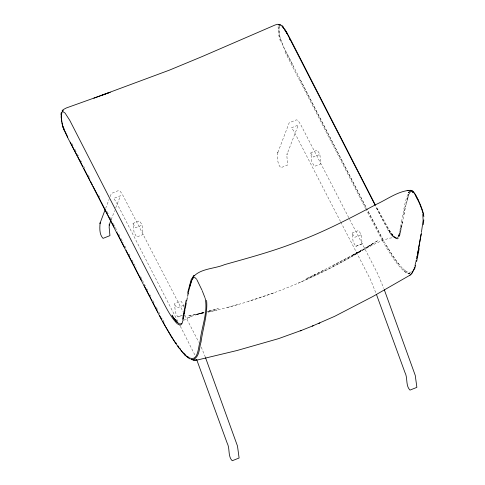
<?xml version="1.0" encoding="UTF-8"?>
<svg xmlns="http://www.w3.org/2000/svg" width="485" height="485" viewBox="0 0 485 485"><rect width="100%" height="100%" fill="white"/><g stroke="black" fill="none" stroke-linecap="round" stroke-linejoin="round"><path stroke-width="0.36" stroke-dasharray="2.42 1.82" d="M278.099 26.493L278.384 33.865L280.482 41.728M279.087 26.917C278.014 41.098 287.92 54.114 293.583 66.657M277.85 152.49C277.426 157.564 277.093 164.027 280.821 167.719L287.708 164.979L286.926 156.716L287.132 153.672L286.932 154.485L298.275 125.075L291.388 127.81L293.631 130.738L340.421 221.348M400.555 226.907L401.562 221.53M401.477 227.441L405.46 206.84L408.97 193.958L405.381 207.119M401.519 221.59C403.847 211.545 404.363 200.602 409.31 191.429M399.919 230.533L400.616 226.737L398.919 235.031L399.367 233.285M400.768 231.163L402.441 222.063M402.508 221.851L399.228 237.147L399.786 235.595M403.787 214.964L405.387 207.053M400.774 231.242L399.749 235.692M277.875 152.405L289.199 122.796L296.347 119.88L297.038 120.007L298.79 121.596L301.027 125.245L377.615 273.57L383.799 288.399M277.753 152.89L277.972 151.999M399.331 233.352L398.337 236.644L396.972 238.147C392.444 237.838 389.898 232.691 387.503 229.484M400.234 233.897L398.603 238.226L396.882 238.784L395.681 238.293L397.427 238.972L396.948 238.832M279.36 25.76L278.82 29.155L279.657 36.514L283.452 46.869L366.49 208.15M133.029 223.767L133.151 223.367L139.45 220.863L142.069 224.767L143.093 234.528L136.667 237.026L134.102 232.509L133.029 223.767L135.648 227.671L141.947 225.167L142.069 224.767M182.287 315.335L177.637 316.832L175.394 312.479L174.479 303.658L180.778 301.155L181.232 301.324L183.397 305.059L183.651 307.144M183.397 305.059L183.275 305.459L176.983 307.957L174.364 304.059M310.8 153.121L310.921 152.72L317.214 150.217L319.833 154.115L320.864 163.875L314.438 166.373L311.873 161.857L310.8 153.121L313.419 157.019L319.712 154.515L319.833 154.115M352.128 233.406L352.249 233.006L358.548 230.508L361.167 234.407L362.156 243.852L355.729 246.35L353.165 241.833L352.128 233.406L354.747 237.31L361.046 234.807L361.167 234.407M407.115 199.808L408.855 194.218L410.498 191.551M398.949 234.916C398.221 238.384 396.312 238.438 394.117 236.304C386.175 228.011 381.434 216.231 375.505 205.882M398.894 235.14L397.724 237.632M105.645 208.386L109.101 199.353M110.168 196.57L111.429 193.442L118.576 190.526L120.086 191.229L122.087 193.806L183.215 312.007M111.198 219.656L114.654 210.623M115.721 207.847L120.504 195.722L113.617 198.462L115.866 201.384L177.904 321.531M410.516 191.49L408.873 194.152L410.577 191.411M409.716 190.847L408.006 193.503L409.14 191.72M183.627 320.458C189.229 316.287 196.273 314.898 202.785 312.77L195.619 314.874L204.252 312.407M367.03 247.344C345.223 261.288 321.797 272.479 298.269 283.167M332.983 265.562L360.779 250.727L352.049 255.559L378.197 240.396L367.242 247.241L373.135 243.543C322.707 275.935 266.495 299.112 208.029 312.219M306.09 278.869L324.235 270.078M314.48 274.892L313.953 275.14L376.196 243.227L381.501 240.821L389.206 238.226L393.614 237.595L395.487 237.808L392.019 235.419L388.048 229.999M307.205 278.293L315.08 274.607M191.084 316.499L187.155 318.154L187.847 317.863M411.395 271.83L410.061 272.37L408.473 272.303L406.575 271.551M177.959 316.996L182.154 315.329M355.729 246.35L362.022 243.846M273.643 292.952L248.508 301.258M227.374 307.484L238.074 304.441M209.896 310.849L207.077 311.631L218.305 308.606L207.41 311.473M201.517 313.074L204.306 312.334M203.979 312.328L188.004 315.984L204.421 312.934M207.926 312.201L217.05 310.164M199.972 313.734L204.312 312.898M382.441 240.639C387.351 249.332 392.529 257.935 398.785 265.75C401.822 268.902 405.024 273.467 409.867 273.437M408.212 273.376L409.813 273.443M409.625 273.546L406.545 272.734M396.033 238.171L393.45 236.644L390.025 233.146M406.624 271.6L404.375 270.06M404.15 271.127L406.442 272.673M396.221 238.474L393.535 236.11L390.116 231.527L376.045 206.361M395.748 238.341C386.078 229.999 381.816 217.153 375.372 206.434M404.605 270.212L401.932 267.841M391.844 235.086L393.45 236.644M402.107 267.938L396.039 260.742L386.115 245.422M399.319 264.834L392.989 256.201L382.889 239.772L366.63 208.689M383.114 239.929L366.836 208.823M382.416 240.724L366.066 209.459M164.112 322.192L161.76 317.778M158.747 312.013L159.753 313.934M300.227 79.789L366.284 208.016M83.602 166.143L84.62 168.107M88.349 175.315L89.367 177.28M77.454 154.248L78.479 156.231M80.528 160.195L81.553 162.178M98.655 195.243L99.698 197.249M340.767 222.021L370.595 279.796L376.166 293.674M184.943 315.359L198.808 342.21M180.329 326.229L194.988 355.214M107.191 211.763L108.203 213.733M110.234 217.668L111.253 219.638M71.998 143.669L73.023 145.658M75.066 149.623L76.09 151.605M152.89 300.664L154.272 303.349M156.352 307.375L158.08 310.727M365.72 208.786L284.804 51.604M113.284 223.585L114.981 226.889M115.321 227.544L117.364 231.509M118.722 234.146L119.74 236.128M121.098 238.772L123.135 242.73M124.851 246.071L126.906 250.072M128.968 254.079L129.992 256.086M132.053 260.087L136.127 268.023M140.511 276.565L145.276 285.847M146.658 288.539L147.701 290.563M149.774 294.607L151.162 297.299M201.245 347.06L205.252 356.924"/><path stroke-width="0.73" d="M61.11 114.878L61.268 112.696L61.219 117.412L61.789 121.408M423.253 224.652L423.823 219.917M421.471 232.048L423.144 220.293L422.774 214.431M421.429 232.885L417.051 257.05M100.08 223.142C99.655 228.217 99.322 234.679 103.05 238.365L109.943 235.625L109.155 227.362L109.361 224.319L109.161 225.131L110.932 220.354M421.113 234.109L418.519 248.696M184.973 308.969L183.294 318.081M184.276 313.759L184.888 310.442M186.094 300.445L182.554 319.366M183.688 316.929L184.039 315.026M185.252 308.454L186.331 302.713M419.222 248.453L416.645 261.494M417.47 254.14L418.125 250.739M183.166 319.554L183.433 318.227M186.604 301.276L187.331 297.711M187.628 296.28L188.21 293.431M415.93 261.676L416.215 260.299M416.506 258.929L417.076 256.177M187.695 292.528L191.199 279.584M187.913 293.952L191.381 281.027M100.104 223.052L105.112 209.781M414.978 265.586L415.772 262.324M99.989 223.536L100.207 222.651M183.033 320.215L182.027 323.537L180.644 325.071L179.686 325.102L177.54 323.913M61.904 112.526L61.274 116.333L62.044 123.778L64.299 130.441L67.451 137.146L160.971 318.663L171.096 336.414L178.856 347.854M190.053 285.053L190.496 283.652M189.926 286.192L191.702 280.518L193.024 278.384M414.117 268.308L414.548 266.944M414.827 268.138L415.687 265.416M62.238 111.186L63.014 109.725L66.348 107.955L109.392 92.544M414.093 269.187L411.904 273.31L409.958 275.195L372.916 296.474L334.68 316.323L312.219 326.12M414.796 268.217L412.074 272.57M191.811 279.457L193.491 276.802M278.693 25.008L280.027 24.486L282.312 26.111L287.078 33.507L375.16 205.216M192.224 278.226C199.299 268.217 214.243 269.096 224.61 264.622C248.872 257.802 273.298 251.248 296.778 241.991C324.435 231.733 350.57 217.965 376.603 204.215C387.182 199.371 397.173 191.69 409.007 190.362L407.2 190.466M409.958 275.195L411.904 273.31M181.657 323.501L179.953 324.041L178.771 323.543L175.782 320.955M62.213 112.053L62.935 111.623L65.081 113.084L69.767 120.347L132.011 241.863M62.407 111.029L63.25 110.677L62.019 111.029M193.745 359.312C199.826 356.275 199.135 347.636 201.026 342.04C202.869 328.224 207.853 314.347 206.61 300.342M190.872 359.112L193.454 360.088L197.777 359.912L236.959 350.528L278.505 338.657L301.603 330.333M318.518 323.531L319.864 322.986M300.251 330.873L313.565 325.58M93.878 98.188L169.441 70.125L202.215 56.533L275.177 24.965L277.808 24.25L280.251 25.244L279.451 24.753M101.735 95.333L110.301 92.223M193.351 277.85L194.958 277.578L196.577 279.178M410.595 190.496L412.026 190.405L413.796 192.151M408.358 190.405L410.765 190.302L412.82 192.151M193.454 360.088L196.152 360.185M191.642 359.652L193.351 359.718L191.557 359.627M189.38 357.863C198.492 361.949 198.219 346.248 200.099 341.458C201.457 327.199 208.192 312.51 205.143 298.226M411.335 190.666L412.953 192.296M188.768 357.445L187.186 356.378M188.841 357.681L186.264 355.887M189.562 358.821L184.821 355.032M412.602 191.393L412.971 191.666M185.688 355.02L183.76 353.08M281.991 26.16L283.131 27.221M375.348 205.022L291.079 40.479L286.162 31.44L282.312 26.111M177.468 322.495L172.036 315.85M412.911 192.084L413.717 192.885M177.067 323.562C169.356 315.529 165.039 304.956 159.559 295.407M174.2 318.924L176.267 321.167L174.2 318.924L172.023 315.123M181.038 350.576L183.791 353.638M184.755 354.965L178.001 346.648M282.288 26.087L283.67 27.839M414.529 193.175C418.537 199.965 421.938 207.38 423.745 215.067M179.717 348.188L180.596 349.321M175.594 342.404L176.407 343.568M178.031 345.896L178.844 347.06M175.576 343.162L165.931 327.308M413.838 192.218C418.125 199.862 421.938 208.023 423.878 216.583M196.916 279.766L201.918 290.018M162.893 321.725L165.573 326.678M289.309 38.503L289.988 39.776M157.213 310.933L157.88 312.213M159.547 315.402L161.887 319.87M159.213 294.759L141.565 260.53M83.863 168.531L89.968 180.335M90.647 181.645L91.325 182.954M91.671 183.627L92.362 184.967M93.053 186.301L100.668 201.032M77.37 155.964L71.21 143.984M78.055 157.292L82.844 166.567M101.013 201.699L107.44 214.146M108.113 215.461L111.156 221.354M111.495 222.009L114.211 227.283M116.921 232.558L120.995 240.469M121.674 241.785L122.347 243.106M151.35 299.566L152.041 300.9M152.733 302.24L156.867 310.267M122.693 243.773L124.402 247.101M126.118 250.436L132.617 263.094M132.963 263.761L133.636 265.071M134.309 266.38L141.371 280.142M144.1 285.453L149.623 296.208M150.314 297.554L151.005 298.893M132.35 242.524L141.22 259.863M70.283 142.141L70.919 143.396M415.578 195.212L417.518 199.159M67.767 137.128L64.948 131.108M418.155 199.838L418.331 200.25M63.335 128.052L64.299 130.441M202.196 290.691L204.919 297.59M63.577 127.755L64.129 129.131M422.435 210.187L422.58 210.569M384.32 289.818L415.251 375.408L416.876 387.363L409.983 390.104C405.454 385.654 407.909 377.967 404.926 372.413L376.427 294.383M205.513 357.633L237.486 446.054L239.105 458.01L232.218 460.75C227.683 456.306 230.139 448.613 227.156 443.066L196.589 359.355M62.031 122.675L62.704 125.178M61.237 117.479L61.553 120.141M193.624 276.129L191.902 278.778L193.976 275.607L193.624 276.129M287.059 33.459L285.059 29.949L287.078 33.507M62.71 126.215L62.595 125.876L63.389 128.185L62.71 126.215"/></g></svg>
